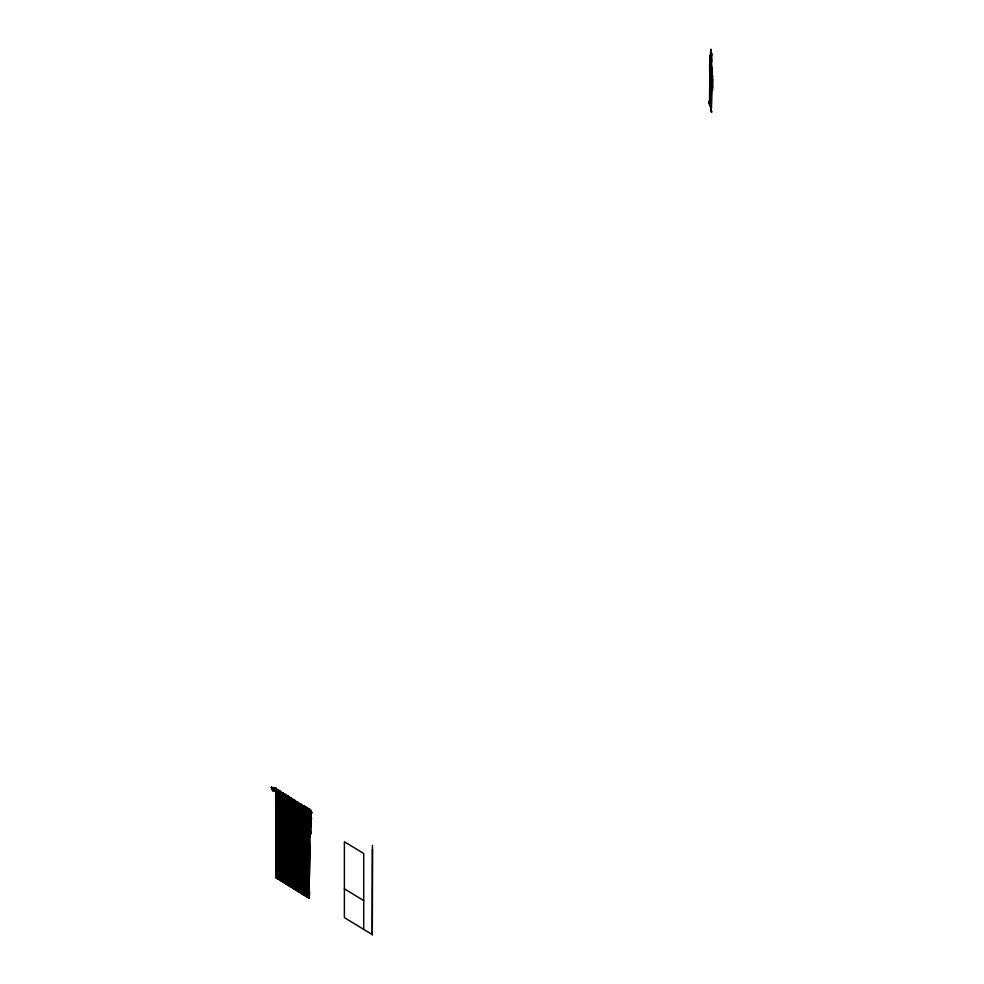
<?xml version="1.0" encoding="UTF-8"?>
<svg xmlns="http://www.w3.org/2000/svg" width="984" height="984" viewBox="0 0 984 984"><rect width="100%" height="100%" fill="white"/><g stroke="black" fill="none" stroke-linecap="round" stroke-linejoin="round"><path stroke-width="1.48" d="M310.895 833.423L310.907 831.677L309.234 837.458L310.895 833.423A3.087 2.546 48.4 0 0 309.935 831.947L307.611 835.822M372.456 849.155L372.272 934.8L372.456 845.416M709.821 77.982L709.501 101.204L710.399 104.845L711.075 83.64L710.669 103.947L711.567 112.397L710.829 107.231L710.903 108.978M295.938 888.663L309.579 894.751L309.099 885.489L310.304 854.543L309.652 834.051L308.816 836.498L307.377 837.003M710.067 60.528L710.313 83.382L710.005 79.852M305.68 836.388L304.843 835.502L304.757 848.269L303.429 857.359L301.424 862.501M712.539 75.706L712.576 87.465L712.059 67.355M709.612 65.03L709.882 81.451M710.018 82.508L709.821 79.446M309.05 811.505L310.747 813.608L310.895 831.812L307.808 835.551M711.616 61.02L711.001 62.767L709.858 55.473L709.673 65.817M711.358 59.987L711.284 58.228M712.01 71.734L712.121 79.04M711.764 59.557L711.666 53.726L711.088 59.052L710.534 56.334M711.69 61.488L711.001 63.32A14.17 1.71 85.1 0 1 710.448 57.884L710.399 56.211M712.49 77.084L711.37 59.667M712.17 87.379L711.432 108.707M310.292 831.455L311.153 818.995L309.038 827.372L311.485 818.811L310.747 813.608L309.652 817.815L310.44 813.239M712.502 89.728L712.391 90.38M712.219 85.079L712.121 89.027M709.612 67.564L710.116 69.507M709.538 101.463C707.939 101.327 710.411 108.449 710.805 106.284M712.465 89.507L712.158 90.036M712.342 89.2L712.121 89.839M711.789 54.809L710.817 49.2L710.337 56.186M310.76 822.599L309.775 831.037L311.153 818.479L307.438 829.069M311.153 818.995L309.911 828.922L307.881 829.303M709.636 69.138L710.091 70.639M309.32 830.324L310.464 821.812M305.569 849.832L304.204 859.106L301.645 865.637M308.238 861.418L309.652 851.738L309.296 835.477M710.891 109.568L711.014 109.9M303.515 812.944L303.982 810.201M307.033 810.718L307.34 811.935L311.743 812.587L309.357 809.008L307.033 810.718L311.743 812.587L309.357 809.008L306.922 811.271L311.743 812.587L309.665 809.254M309.775 809.684L309.357 810.816L311.743 812.587L307.34 811.935M307.389 816.376L308.435 812.009M309.394 837.925L310.907 831.677M311.153 818.479L310.329 821.886L309.862 819.18L307.451 825.81M307.635 818.946L310.243 812.575L310.415 818.417L307.475 826.708M307.352 819.992L310.513 812.882L309.406 808.959M273.355 790.398C279.628 782.87 273.454 797.901 271.387 787.495L275.791 788.147L273.466 789.844L271.387 787.495L275.335 788.122L273.773 789.266L273.466 790.829L271.387 787.495L276.098 788.381L273.773 789.266L271.387 787.495L274.782 788.332L273.773 789.266L273.773 791.074L271.387 787.495L276.209 788.811L273.773 789.266L274.241 791.087L271.387 787.495L276.098 789.365L273.773 789.266L274.782 790.89M712.133 79.556L712.601 81.069M299.714 856.178L295.803 864.961M309.468 872.255L301.436 886.227M287.365 879.967L283.355 878.552L282.875 879.179L284.425 876.646L282.088 878.134L292.359 879.143M296.59 871.713L299.653 866.4M299.837 869.204L295.557 875.649M301.707 875.366L305.065 869.524M301.633 825.625L303.81 822.304M305.581 829.709L303.872 831.923L301.362 832.39M307.475 817.679L309.566 813.854L309.886 809.98M292.187 879.524L293.872 877.593M304.843 835.502L303.453 837.052L301.657 836.228M305.544 829.5L301.916 832.304M296.147 881.849L300.046 877.605M710.411 104.796L710.374 105.977L708.997 101.438M289.358 872.673L293.589 868.811M291.043 876.769L293.257 874.751M301.891 830.238L304.88 825.908L301.719 829.967M296.528 806.326L295.803 806.88L297.008 808.344L298.644 808.221L297.008 808.344M308.349 811.751L311.743 812.587L308.349 809.192L307.34 810.127L307.808 811.96L308.89 811.357L311.743 812.587L308.89 808.983L307.34 810.127L307.033 811.702L311.743 812.587L309.431 810.103M275.668 790.742L275.963 877.863L276.283 790.755M276.848 791.468L277.144 878.589L277.451 791.48M278.029 792.206L278.312 879.327L278.632 792.206M279.198 792.932L279.493 880.053L279.8 792.944M280.428 792.415L281.215 791.985L279.444 791.812L280.428 792.415L280.674 880.791L280.981 793.67M281.547 794.395L281.842 881.516L282.15 794.408M283.33 798.184L283.023 882.242L282.814 793.904L283.601 793.461L284.585 794.076L284.192 882.98L283.896 795.859M280.231 795.81L279.444 796.253L281.215 796.425M283.601 797.913L284.585 798.516L283.798 798.959L283.798 794.519L284.585 794.076M283.023 795.306L283.023 882.242M285.077 796.585L285.372 883.706L285.68 796.597M286.861 797.323L286.541 884.444L286.184 796.007L286.971 795.564L287.955 796.167L287.168 796.609L287.168 801.05L287.955 800.619L286.184 800.447L287.168 801.05M287.426 798.049L287.722 885.169L287.955 796.167M288.595 885.723L288.915 798.602L288.89 885.895M289.554 801.062L289.554 798.098L290.341 797.655L291.325 798.27L291.239 887.359L291.559 800.25L291.239 887.359M290.341 802.095L291.325 802.71L290.538 803.153L290.538 798.713L291.325 798.27M289.776 799.512L290.071 886.633L290.378 799.512M292.925 800.189L294.696 800.361L294.696 804.801L293.909 805.244L292.925 804.641L292.925 800.189L293.909 800.804L293.601 888.823L293.306 801.702M292.125 800.964L292.42 888.097L292.728 800.976M293.909 800.804L294.696 800.361M294.474 889.376L294.794 802.255L294.769 889.548M295.655 803.165L295.655 890.102L296.295 802.292L297.082 801.849L298.066 802.452L298.3 891.75L298.607 804.629M292.925 804.641L293.712 804.199L293.712 799.746M297.279 807.347L296.295 806.732L298.066 806.905L297.279 807.347L297.279 802.895L298.066 802.452M296.824 803.891L297.119 891.012L297.439 803.903M299.665 804.383L301.436 804.555L299.665 804.383L299.468 892.476L299.173 805.355M300.649 806.265L300.956 893.029M301.534 806.819L301.817 893.939L302.137 806.819M300.452 808.381L299.665 808.823L300.649 809.438M302.703 807.544L302.998 894.665L303.306 807.556M304.019 807.089L304.806 806.646L303.035 806.474L304.019 807.089L304.019 811.529L304.806 811.087L304.806 806.646M303.884 808.282L304.179 895.403L304.487 808.282M305.052 809.008L305.347 896.129L305.655 809.02M306.528 896.854L306.405 808.577L307.192 808.135L308.177 808.737L308.177 813.19L307.389 813.633M306.233 809.734L306.233 896.682M308.177 808.737L306.405 808.577M282.728 882.058L283.035 797.999M307.402 897.408L307.34 810.127L311.743 812.587L307.808 809.598M308.582 898.134L308.582 811.197M281.067 793.904L280.551 791.431L281.363 792.022M711.407 59.249L711.727 60.221L711.764 59.581M712.096 77.908L712.601 79.63M301.645 821.861L302.851 821.64M304.856 823.178L302.076 823.46M280.698 875.944L279.604 874.542L286.848 873.78M282.888 877.162L286.959 876.965M304.216 839.032L305.962 839.168M299.542 828.122L298.09 828.11L296.725 825.76M301.756 819.401L303.257 819.561M299.69 818.553L296.676 817.31M299.308 815.133L295.212 813.165M307.463 808.393L283.195 793.129M282.728 793.252L280.465 791.48L281.141 793.953M711.506 112.016L711.149 110.196M299.726 821.628L298.656 821.259A14.698 8.303 61.1 0 1 295.323 819.217M290.932 881.418L293.749 882.414M290.034 880.901L294.044 882.316L291.436 881.123M309.136 809.106L304.683 806.105M296.897 808.085L298.779 812.292L296.897 808.085L299.456 811.32L297.439 808.122M299.665 830.275L296.024 827.261M274.241 788.725L271.387 787.495L273.085 789.193M305.298 892.402L292.187 885.932L305.224 892.328L292.187 885.932L293.699 887.322M303.625 891.049L295.913 887.384L304.868 891.652L303.478 890.68M295.79 887.014L299.64 888.847M307.242 893.607L309.579 894.751M291.252 881.246L293.65 882.5M299.234 831.652L296.75 830.066M290.833 880.938L293.441 882.353M290.28 882.365L297.795 886.461L289.837 882.082M293.318 884.788L289.69 882.648L292.875 886.535M295.741 886.215L299.37 888.355M290.219 882.992L299.849 888.724M285.889 795.785L286.959 796.437M344.388 888.823L363.711 900.581M372.456 934.702L344.388 917.617L344.388 841.763L363.711 853.509L363.711 929.376M282.814 793.904L283.798 794.519M289.554 798.098L290.538 798.713M296.295 802.292L297.279 802.895M304.806 811.087L303.035 810.927L304.019 811.529M307.192 812.575L308.177 813.19M282.814 798.356L283.798 798.959M289.554 802.538L290.538 803.153M296.602 833.792L299.985 835.81L296.516 833.682M296.159 835.256L298.226 836.646M280.772 791.321L277.586 789.808A4.145 2.731 7.8 0 0 276.049 788.701L276 792.735M273.355 788.996L271.387 787.495L275.791 789.955L273.773 789.266L275.335 790.484M295.852 816.437L296.479 816.991A8.721 4.92 61.1 0 0 298.447 818.208M291.756 822.157L293.921 824.063M296.233 826.08L298.705 828.27M293.244 811.394L294.204 812.329M293.232 814.727L289.579 810.841M294.007 819.008L289.886 813.62M712.465 90.307L712.551 87.318M291.129 830.201L294.154 833.62M296.073 827.175L297.623 828.897A8.795 4.957 61.1 0 0 299.456 829.893M293.269 817.249L289.726 811.419M289.911 826.228L294.142 831.468L290.12 826.523M293.589 826.216L290.083 820.656M282.851 793.276L283.109 793.658A4.44 2.768 4 0 0 284.585 794.678L288.57 796.376L288.804 799.033M293.06 825.662L290.169 821.111M297.045 806.868L297.808 808.135L295.827 808.786L296.688 807.839L297.402 809.254M293.195 823.202L289.972 817.028M286.246 815.465L282.666 808.541M293.244 823.423L290.194 817.569M286.036 822.944L283.035 816.843M292.162 810.336L293.859 813.817M293.539 820.681L290.846 814.42M286.947 806.486L283.982 799.303M712.231 82.939L710.104 75.768M286.27 820.312L284.388 815.994M285.938 819.5L282.875 812.058M290.059 816.88L290.403 817.741M286.774 813.251L283.158 802.686M287.045 813.202L284.056 804.088M280.957 811.542L276.848 798.295M280.723 803.657L278.46 795.38L278.14 790.078L285.175 794.826L286.442 800.73M286.848 808.553L284.278 798.676M284.204 799.734L286.541 808.159M280.92 806.757L277.586 789.808L280.87 806.806M710.436 105.928L709.193 102.877M710.817 107.502L710.915 108.498M710.915 110.023L710.891 109.15M710.128 64.636L710.14 68.499M709.907 79.642L710.128 83.468L710.054 80.737M309.185 811.21L309.185 898.146M308.89 811.025L308.878 898.318M308.017 812.009L308.017 897.42M307.697 810.656L307.697 897.592M305.372 808.836L305.347 896.129M304.191 808.098L304.179 895.403M303.01 807.372L302.998 894.665M301.842 806.646L301.817 893.939M300.452 803.94L300.354 893.029M299.493 805.183L299.468 892.476M298.312 804.445L298.3 891.75M297.143 803.719L297.119 891.012M295.963 802.993L295.95 890.286M293.613 801.529L293.601 888.823M292.433 800.791L292.42 888.097M290.083 799.34L290.071 886.633M287.734 797.876L287.722 885.169M286.565 797.138L286.541 884.444M285.385 796.413L285.372 883.706M284.216 795.687L284.192 882.98M281.867 794.223L281.842 881.516M280.686 793.485L280.674 880.791M279.505 792.76L279.493 880.053M278.337 792.034L278.312 879.327M277.156 791.296L277.144 878.589M275.987 790.57L275.963 877.863M299.394 831.775A13.284 7.503 61.1 0 1 296.615 830.016M299.48 822.735A18.352 10.357 61.1 0 1 296.701 821.209M274.438 789.623L275.126 789.242L274.438 789.623M305.889 836.744L301.633 836.461L305.95 836.744M293.626 883.755L289.788 881.947L293.613 883.743M287.18 880.692L284.597 879.487L287.205 880.729M299.21 887.962L288.017 881.799L299.21 887.962M311.399 818.75L310.747 813.608L311.399 818.75"/></g></svg>
